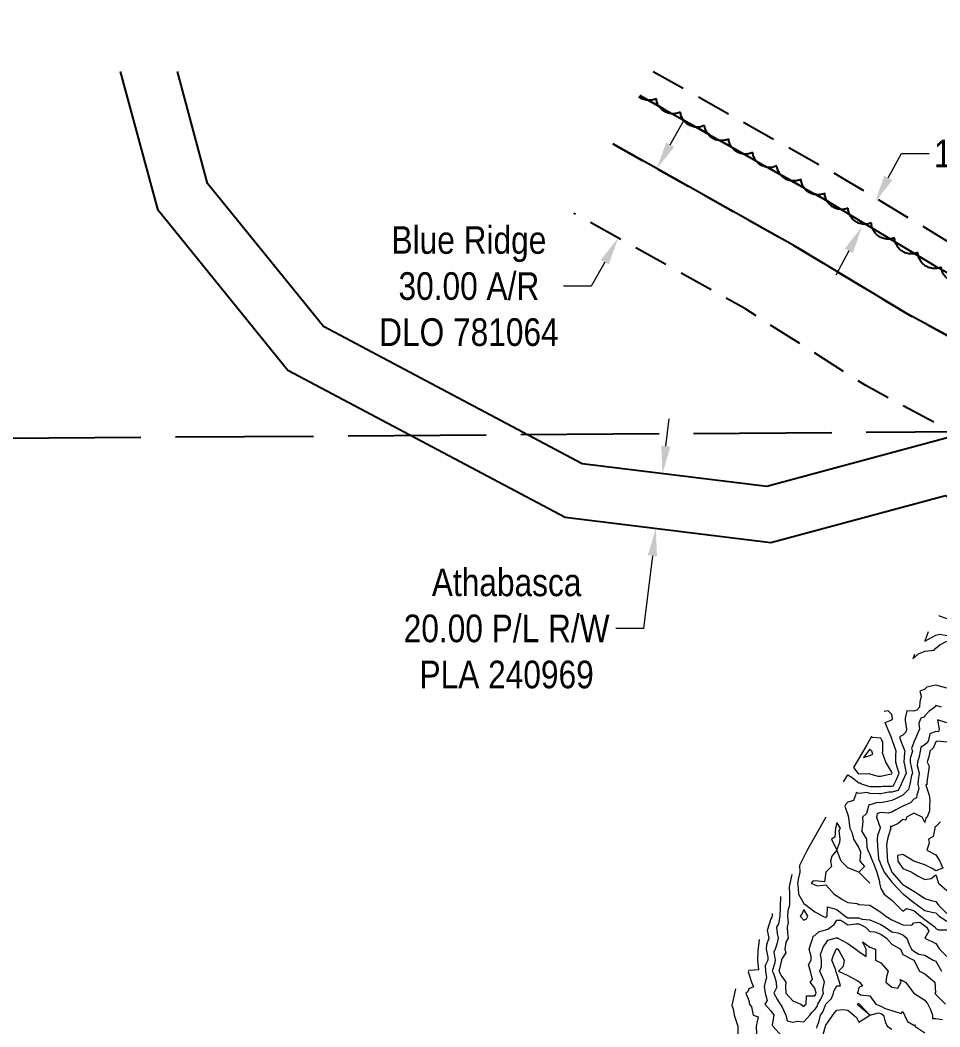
# Model space of a CAD drawing. Extents: x 532589 to 538856, y 6045658 to 6049082.
# Drawn here: x 533380.6 to 533713.4, y 6047334.4 to 6047698.8 of the extents above; entities that cross this region are included whole.
import ezdxf

# ---------------------------------------------------------------- set-up
doc = ezdxf.new("R2010")
doc.units = 0
doc.header["$LTSCALE"] = 5
doc.header["$PDSIZE"] = 0.5
for name, pattern in [('0', [1, 1, 0]), ('foc-ACCESSROAD', [3.75, 2.5, -1.25]), ('foc-UNSURVEYED', [12.5, 10, -2.5])]:
    doc.linetypes.add(name, pattern=pattern)
doc.layers.get('Defpoints').update_dxf_attribs({"color": 9})
for name, color, linetype in [('C-AR', 13, 'foc-ACCESSROAD'), ('C-RW', 13, 'Continuous'), ('F-AR', 190, 'foc-ACCESSROAD'), ('F-RW', 190, 'Continuous'), ('L-USEC', 7, 'foc-UNSURVEYED'), ('T-BUSH', 110, '0')]:
    doc.layers.add(name, color=color, linetype=linetype)
for name, color, linetype, lineweight in [('C-AR-T', 13, 'Continuous', 9), ('F-AR-T', 190, 'Continuous', 9), ('F-RW-T', 190, 'Continuous', 9)]:
    doc.layers.add(name, color=color, linetype=linetype, lineweight=lineweight)
doc.layers.add('C-TOPO-MAJR', color=7, linetype='Continuous', lineweight=15, true_color=0xd3aa5f)
doc.layers.add('C-TOPO-MINR', color=7, linetype='Continuous', lineweight=13, true_color=0xe9d5af)
doc.styles.add('80CG', font='ARIALN.TTF', dxfattribs={"height": 10})
doc.dimstyles.new('Compass 5 000', dxfattribs={"dimscale": 5, "dimtxt": 9, "dimasz": 2, "dimexe": 0.2, "dimexo": 0.0625, "dimgap": 0.5, "dimtad": 0, "dimtih": 1, "dimtoh": 1, "dimzin": 0, "dimdsep": 46, "dimtxsty": '80CG', "dimcen": 0.1, "dimse1": 1, "dimse2": 1, "dimclrd": 256, "dimclrt": 256, "dimaunit": 1, "dimadec": 4, "dimazin": 0, "dimtfac": 0.06, "dimtofl": 0, "dimtmove": 0, "dimatfit": 1, "dimfxl": 0.2, "dimtolj": 1, "dimtzin": 0, "dimlwd": -1, "dimarcsym": 0})

# ---------------------------------------------------------------- blocks, each defined once
blk = doc.blocks.new('*D548')
at = {"layer": 'Defpoints', "color": 0, "transparency": 16777216}
for p in [(533634.98, 6047631.56), (533596.99, 6047619.94), (533621.03, 6047606.53)]:
    blk.add_point(p, dxfattribs=at)
at = {"layer": 'F-AR-T', "transparency": 16777216}
for p, q in [((533615.82, 6047653.7), (533620.69, 6047662.43)), ((533592.12, 6047611.2), (533587.25, 6047602.47)), ((533587.25, 6047602.47), (533577.25, 6047602.47))]:
    blk.add_line(p, q, dxfattribs=at)
for points in [[(533614.36, 6047654.51), (533617.27, 6047652.89), (533610.95, 6047644.97)], [(533590.66, 6047612.01), (533593.58, 6047610.39), (533596.99, 6047619.94)]]:
    blk.add_solid(points, dxfattribs=at)
at = {"layer": 'F-AR-T', "transparency": 16777216, "insert": (533542.98, 6047602.47), "char_height": 10, "attachment_point": 5, "style": '80CG'}
blk.add_mtext('\\A1;Blue Ridge\\P30.00 A/R\\PDLO 781064', dxfattribs=at)
blk = doc.blocks.new('*D549')
at = {"layer": 'C-AR-T', "transparency": 16777216}
for p, q in [((533694.72, 6047641.67), (533699.47, 6047650.47)), ((533699.47, 6047650.47), (533709.47, 6047650.47)), ((533680.45, 6047615.28), (533675.7, 6047606.48))]:
    blk.add_line(p, q, dxfattribs=at)
for points in [[(533693.25, 6047642.46), (533696.18, 6047640.88), (533689.96, 6047632.87)], [(533678.99, 6047616.07), (533681.92, 6047614.48), (533685.21, 6047624.07)]]:
    blk.add_solid(points, dxfattribs=at)
at = {"layer": 'Defpoints', "color": 0, "transparency": 16777216}
for p in [(533685.21, 6047624.07), (533752.67, 6047598.99), (533747.92, 6047590.19)]:
    blk.add_point(p, dxfattribs=at)
at = {"layer": 'C-AR-T', "transparency": 16777216, "insert": (533748.55, 6047650.47), "char_height": 10, "attachment_point": 5, "style": '80CG'}
blk.add_mtext('\\A1;Murphy\\P10.00 P/L R/W\\PLOC 210720', dxfattribs=at)
blk = doc.blocks.new('*D569')
at = {"layer": 'Defpoints', "color": 0, "transparency": 16777216}
for p in [(533621.93, 6047533.57), (533610.6, 6047514.83), (533619.5, 6047513.74)]:
    blk.add_point(p, dxfattribs=at)
at = {"layer": 'F-RW-T', "transparency": 16777216}
for p, q in [((533614.23, 6047544.59), (533615.45, 6047554.51)), ((533609.39, 6047504.9), (533606.17, 6047478.56)), ((533606.17, 6047478.56), (533596.17, 6047478.56))]:
    blk.add_line(p, q, dxfattribs=at)
for points in [[(533612.58, 6047544.79), (533615.89, 6047544.39), (533613.02, 6047534.66)], [(533607.73, 6047505.11), (533611.04, 6047504.7), (533610.6, 6047514.83)]]:
    blk.add_solid(points, dxfattribs=at)
at = {"layer": 'F-RW-T', "transparency": 16777216, "insert": (533556.63, 6047478.56), "char_height": 10, "attachment_point": 5, "style": '80CG'}
blk.add_mtext('\\A1;Athabasca\\P20.00 P/L R/W\\PPLA 240969', dxfattribs=at)

msp = doc.modelspace()

# ---------------------------------------------------------------- linework, layer by layer
at = {"layer": 'C-AR', "flags": 128}
msp.add_lwpolyline([(533609.668, 6047680.248), (533677.202, 6047642.232), (533716.695, 6047618.429), (533842.242, 6047550.595), (533858.794, 6047541.66), (533938.281, 6047490.705), (533958.751, 6047481.644), (533959.502, 6047481.184), (533985.041, 6047470.006), (534033.186, 6047439.328), (534069.648, 6047414.106), (534110.106, 6047396.314), (534151.14, 6047371.643), (534175.731, 6047358.93), (534206.009, 6047343.276), (534229.673, 6047331.043), (534224.752, 6047322.326), (534206.095, 6047331.972), (534175.816, 6047347.625), (534146.261, 6047362.904), (534105.496, 6047387.414), (534064.745, 6047405.334), (534038.605, 6047423.417), (534027.628, 6047431.01), (534026.239, 6047431.906), (534025.856, 6047432.153), (533982.143, 6047460.35), (533979.375, 6047461.576), (533954.618, 6047472.534), (533953.061, 6047473.224), (533933.529, 6047481.869), (533853.706, 6047533.04), (533821.464, 6047550.45), (533711.823, 6047609.692), (533672.166, 6047633.588), (533604.796, 6047671.512)], dxfattribs=at)
at = {"layer": 'C-RW'}
msp.add_lwpolyline([(533604.796, 6047671.512), (533672.166, 6047633.588), (533711.823, 6047609.692), (533821.463, 6047550.451), (533853.706, 6047533.04), (533933.529, 6047481.869), (533953.061, 6047473.224), (533954.618, 6047472.534), (533979.375, 6047461.576), (533982.143, 6047460.35), (534025.856, 6047432.155), (534026.239, 6047431.906), (534014.857, 6047415.44), (533972.611, 6047442.691), (533924.029, 6047464.201), (533843.539, 6047515.8), (533779.923, 6047550.162), (533701.792, 6047592.375), (533661.987, 6047616.361), (533595.053, 6047654.04)], dxfattribs=at)
at = {"layer": 'C-TOPO-MAJR', "color": 9, "true_color": 0xbfbfbf, "flags": 128}
for points, elevation in [([(533715.937, 6047457.026), (533711.956, 6047458.112), (533708.677, 6047457.409), (533707.974, 6047456.618), (533706.164, 6047455.94), (533706.647, 6047454.13), (533706.087, 6047452.035), (533705.983, 6047450.149), (533705.113, 6047449.029), (533703.992, 6047448.656), (533701.396, 6047448.764), (533700.848, 6047446.167), (533700.895, 6047445.283), (533701.338, 6047442.185), (533701.083, 6047441.113), (533700.011, 6047440.041), (533698.816, 6047439.398), (533699.126, 6047438.204), (533700.011, 6047436.032), (533700.697, 6047434.222), (533700.549, 6047433.684), (533700.352, 6047430.24), (533700.453, 6047429.798), (533701.182, 6047426.259), (533700.011, 6047423.604), (533699.389, 6047422.277), (533698.316, 6047419.99), (533696.029, 6047419.371), (533694.953, 6047419.371), (533692.047, 6047418.809), (533691.534, 6047418.809), (533688.066, 6047418.917), (533687.161, 6047419.2), (533684.084, 6047418.893), (533683.088, 6047419.291), (533682.889, 6047418.295), (533682.093, 6047416.305), (533680.102, 6047415.761), (533679.344, 6047415.072), (533678.965, 6047414.314), (533680.102, 6047411.129), (533680.324, 6047410.332), (533680.312, 6047410.122), (533680.826, 6047406.351), (533681.55, 6047404.903), (533682.093, 6047402.369), (533684.084, 6047399.273), (533684.379, 6047398.387), (533684.653, 6047397.818), (533684.391, 6047394.406), (533686.075, 6047392.415), (533684.084, 6047390.424), (533688.066, 6047386.442), (533684.084, 6047390.424), (533680.102, 6047392.016), (533677.713, 6047394.406), (533676.121, 6047398.387), (533677.207, 6047401.282), (533677.316, 6047402.369), (533677.006, 6047405.465), (533677.449, 6047406.351), (533676.121, 6047408.341), (533675.758, 6047406.713), (533675.623, 6047406.351), (533675.418, 6047403.072), (533674.13, 6047402.369), (533676.121, 6047398.387), (533674.351, 6047396.175), (533673.847, 6047394.406), (533674.13, 6047392.415), (533672.139, 6047390.424), (533671.696, 6047386.885), (533668.157, 6047387.239), (533667.433, 6047387.167), (533666.829, 6047386.442), (533668.157, 6047385.778), (533669.154, 6047385.446), (533672.139, 6047385.873), (533675.125, 6047382.461), (533676.121, 6047381.796), (533678.112, 6047380.47), (533680.102, 6047379.475), (533683.515, 6047379.048), (533684.084, 6047378.745), (533688.066, 6047378.479), (533692.047, 6047375.919), (533693.857, 6047374.497), (533696.029, 6047373.17), (533698.419, 6047372.108), (533700.011, 6047371.4), (533703.289, 6047371.219), (533703.992, 6047372.01), (533706.205, 6047372.285), (533707.974, 6047370.984), (533708.586, 6047370.516), (533709.421, 6047369.068), (533707.974, 6047366.534), (533711.956, 6047364.543), (533713.223, 6047362.552), (533715.937, 6047359.837)], 855), ([(533647.983, 6047366.003), (533647.546, 6047361.849), (533647.365, 6047358.571), (533647.751, 6047355.087), (533644.267, 6047354.855), (533644.046, 6047354.367), (533644.267, 6047353.593), (533645.263, 6047350.607), (533645.975, 6047348.899), (533644.267, 6047348.218), (533643.848, 6047347.045), (533643.129, 6047346.626), (533644.267, 6047343.971), (533644.552, 6047342.644), (533645.263, 6047341.648), (533645.86, 6047338.662), (533647.651, 6047338.064), (533646.87, 6047334.681), (533647.088, 6047331.86)], 854), ([(533671.202, 6047331.636), (533671.991, 6047334.681), (533672.139, 6047335.079), (533674.699, 6047338.662), (533675.325, 6047339.458), (533676.121, 6047340.472), (533678.112, 6047340.653), (533680.102, 6047340.5), (533682.274, 6047338.662), (533683.179, 6047337.757), (533684.084, 6047336.175), (533688.066, 6047338.662), (533684.084, 6047341.98), (533683.586, 6047342.644), (533683.818, 6047342.91), (533684.084, 6047342.825), (533684.35, 6047342.644), (533688.066, 6047338.662), (533691.163, 6047339.547), (533692.047, 6047339.211), (533693.042, 6047338.662), (533693.64, 6047336.273), (533694.323, 6047334.681), (533696.029, 6047333.595)], 854)]:
    msp.add_lwpolyline(points, dxfattribs=dict(at, elevation=elevation))
at = {"layer": 'C-TOPO-MINR', "color": 254, "true_color": 0xd9d9d9, "flags": 128}
for points, elevation in [([(533713.041, 6047483.45), (533713.112, 6047483.158), (533715.937, 6047482.175)], 854.4), ([(533709.218, 6047477.439), (533707.973, 6047474.038), (533707.974, 6047474.038), (533707.974, 6047474.038), (533707.974, 6047474.038), (533707.975, 6047474.039), (533711.956, 6047476.195), (533713.369, 6047476.607), (533715.937, 6047476.08)], 854.6), ([(533704.241, 6047469.144), (533703.669, 6047467.581), (533705.699, 6047469.488), (533707.974, 6047470.419), (533711.292, 6047470.721), (533711.956, 6047471.505), (533713.35, 6047472.645), (533715.937, 6047474.038)], 854.8), ([(533713.949, 6047450.149), (533711.956, 6047450.719), (533711.706, 6047450.398), (533711.623, 6047450.149), (533709.484, 6047448.639), (533707.974, 6047447.02), (533707.601, 6047446.54), (533706.481, 6047446.167), (533705.802, 6047444.358), (533705.983, 6047442.185), (533705.397, 6047440.78), (533704.324, 6047438.204), (533704.113, 6047438.083), (533703.992, 6047437.407), (533703.108, 6047435.107), (533703.443, 6047434.222), (533702.701, 6047431.532), (533702.627, 6047430.24), (533703.403, 6047426.849), (533703.524, 6047426.259), (533703.154, 6047425.421), (533702.5, 6047422.277), (533702.002, 6047420.286), (533700.011, 6047418.296), (533700.011, 6047418.296), (533700.01, 6047418.295), (533697.356, 6047416.968), (533696.029, 6047416.399), (533694.407, 6047415.936), (533692.047, 6047415.526), (533690.78, 6047415.581), (533688.066, 6047414.782), (533687.647, 6047414.732), (533687.535, 6047414.314), (533686.808, 6047411.59), (533685.412, 6047410.332), (533685.578, 6047408.839), (533685.222, 6047406.351), (533685.08, 6047405.355), (533686.808, 6047402.369), (533686.96, 6047399.493), (533687.328, 6047398.387), (533688.066, 6047396.856), (533689.061, 6047394.406), (533689.742, 6047392.729), (533690.587, 6047390.424), (533691.505, 6047386.985), (533691.528, 6047386.442), (533692.047, 6047384.453), (533693.242, 6047382.461), (533696.029, 6047380.316), (533697.866, 6047378.479), (533700.011, 6047376.334), (533701.278, 6047377.212), (533703.992, 6047376.488), (533706.382, 6047374.497), (533707.974, 6047373.326), (533711.65, 6047370.516), (533711.956, 6047369.985), (533712.95, 6047369.521), (533715.937, 6047369.521)], 855.2), ([(533678.512, 6047423.077), (533680.102, 6047425.647), (533681.693, 6047424.668), (533684.084, 6047422.755), (533684.582, 6047422.775), (533685.279, 6047422.277), (533688.066, 6047421.406), (533688.965, 6047421.378), (533692.047, 6047421.378), (533692.801, 6047421.524), (533696.029, 6047421.524), (533696.622, 6047421.684), (533696.9, 6047422.277), (533697.669, 6047423.917), (533698.726, 6047426.259), (533697.915, 6047428.355), (533697.407, 6047430.24), (533697.504, 6047432.747), (533697.621, 6047434.222), (533696.278, 6047437.954), (533696.177, 6047438.204), (533696.029, 6047438.774), (533694.624, 6047442.185), (533693.64, 6047444.574), (533696.029, 6047445.597), (533696.314, 6047445.882), (533696.264, 6047446.167), (533696.029, 6047447.496), (533694.701, 6047448.821), (533693.272, 6047448.617)], 854.8), ([(533715.937, 6047444.491), (533712.568, 6047445.555), (533713.2, 6047442.185), (533712.904, 6047441.237), (533711.956, 6047441.32), (533709.716, 6047440.444), (533709.301, 6047438.204), (533708.893, 6047437.285), (533707.974, 6047436.498), (533706.526, 6047435.67), (533706.267, 6047434.222), (533705.923, 6047432.292), (533705.266, 6047430.24), (533705.217, 6047429.016), (533705.866, 6047426.259), (533705.503, 6047423.788), (533705.452, 6047422.277), (533705.745, 6047420.525), (533705.041, 6047418.295), (533704.988, 6047417.3), (533703.992, 6047416.873), (533702.757, 6047415.549), (533700.011, 6047414.314), (533700.01, 6047414.314), (533700.01, 6047414.314), (533697.407, 6047412.936), (533696.029, 6047412.074), (533694.636, 6047411.726), (533692.047, 6047411.961), (533690.72, 6047411.659), (533690.489, 6047410.332), (533691.783, 6047406.615), (533691.799, 6047406.351), (533690.781, 6047403.635), (533690.72, 6047402.369), (533690.852, 6047399.582), (533690.909, 6047398.387), (533691.209, 6047395.244), (533691.55, 6047394.406), (533692.047, 6047393.18), (533693.283, 6047390.424), (533696.029, 6047386.804), (533696.347, 6047386.442), (533700.011, 6047382.626), (533700.259, 6047382.461), (533703.992, 6047379.475), (533705.32, 6047378.479), (533707.974, 6047376.488), (533710.463, 6047375.99), (533711.956, 6047375.635), (533713.093, 6047374.497), (533715.937, 6047372.688)], 855.4), ([(533696.157, 6047426.259), (533696.029, 6047426.59), (533693.839, 6047430.24), (533692.659, 6047433.61), (533692.71, 6047434.222), (533692.71, 6047437.541), (533692.426, 6047438.204), (533692.047, 6047438.927), (533689.061, 6047439.199), (533688.694, 6047439.461), (533686.928, 6047436.498), (533682.15, 6047428.307), (533683.686, 6047426.259), (533684.084, 6047425.941), (533687.9, 6047426.093), (533688.066, 6047425.975), (533690.941, 6047425.152), (533692.047, 6047425.152), (533695.745, 6047425.975), (533696.029, 6047425.975), (533696.157, 6047426.259)], 854.6), ([(533715.937, 6047437.445), (533712.374, 6047437.785), (533711.956, 6047437.541), (533710.935, 6047435.243), (533709.743, 6047434.222), (533709.567, 6047432.629), (533708.77, 6047430.24), (533709.466, 6047428.748), (533709.111, 6047426.259), (533708.636, 6047422.939), (533708.768, 6047422.277), (533708.335, 6047421.916), (533709.467, 6047418.295), (533709.812, 6047416.457), (533709.634, 6047414.314), (533709.634, 6047412.654), (533708.858, 6047410.332), (533708.306, 6047410.001), (533707.974, 6047408.342), (533706.979, 6047410.332), (533703.992, 6047411.737), (533703.074, 6047411.251), (533701.338, 6047410.332), (533701.096, 6047409.246), (533700.011, 6047409.414), (533698.28, 6047408.082), (533696.029, 6047406.881), (533695.417, 6047406.963), (533695.65, 6047406.351), (533694.749, 6047403.649), (533694.4, 6047402.369), (533694.118, 6047400.298), (533694.191, 6047398.387), (533694.37, 6047396.065), (533694.497, 6047394.406), (533696.029, 6047390.425), (533696.03, 6047390.424), (533696.032, 6047390.421), (533699.533, 6047386.442), (533700.011, 6047385.944), (533701.504, 6047384.949), (533703.992, 6047383.567), (533705.652, 6047382.461), (533707.974, 6047380.821), (533710.296, 6047380.138), (533711.956, 6047379.806), (533712.904, 6047378.479), (533715.937, 6047375.445)], 855.6), ([(533688.79, 6047434.222), (533688.066, 6047434.981), (533685.79, 6047431.946), (533688.066, 6047432.629), (533689.128, 6047433.16), (533688.79, 6047434.222)], 854.4), ([(533672.141, 6047410.335), (533672.14, 6047410.333), (533672.139, 6047410.332), (533672.139, 6047410.332), (533672.139, 6047410.331), (533672.139, 6047410.331), (533665.313, 6047398.102), (533662.583, 6047392.813), (533662.666, 6047390.424), (533662.302, 6047388.316), (533661.9, 6047386.442), (533662.105, 6047384.531), (533662.185, 6047382.461), (533664.176, 6047379.009), (533664.971, 6047378.479), (533668.157, 6047376.029), (533671.001, 6047374.497), (533672.139, 6047374.029), (533672.414, 6047374.222), (533672.582, 6047374.497), (533672.768, 6047377.85), (533676.121, 6047376.947), (533679.155, 6047374.497), (533680.102, 6047373.875), (533680.671, 6047373.929), (533684.084, 6047373.929), (533685.19, 6047373.392), (533688.066, 6047373.104), (533690.388, 6047372.175), (533692.047, 6047371.511), (533693.579, 6047370.516), (533696.029, 6047368.839), (533698.152, 6047368.392), (533700.011, 6047367.746), (533701.478, 6047366.534), (533702.334, 6047364.21), (533703.127, 6047362.552), (533703.992, 6047361.756), (533705.802, 6047360.743), (533707.974, 6047360.408), (533710.96, 6047358.571), (533711.956, 6047358.151), (533713.947, 6047354.589)], 854.8), ([(533713.681, 6047408.606), (533711.956, 6047406.882), (533711.624, 6047406.682), (533711.557, 6047406.351), (533710.96, 6047403.364), (533709.301, 6047402.369), (533709.467, 6047400.876), (533708.639, 6047398.387), (533711.956, 6047396.729), (533713.35, 6047394.406), (533714.489, 6047391.872), (533711.956, 6047390.921), (533710.627, 6047391.752), (533707.974, 6047393.08), (533703.994, 6047394.404), (533703.992, 6047394.401), (533703.992, 6047394.406), (533700.011, 6047396.856), (533698.02, 6047396.396), (533698.241, 6047394.406), (533700.011, 6047391.751), (533703.196, 6047390.424), (533703.992, 6047389.926), (533705.321, 6047389.096), (533707.974, 6047387.768), (533710.251, 6047388.147), (533711.956, 6047389.428), (533712.874, 6047386.442), (533715.937, 6047383.788)], 855.8), ([(533659.775, 6047389.586), (533658.92, 6047385.168), (533659.033, 6047382.461), (533659.033, 6047379.64), (533658.982, 6047378.479), (533658.336, 6047376.355), (533658.272, 6047374.497), (533658.509, 6047372.2), (533658.108, 6047370.516), (533658.308, 6047368.42), (533658.488, 6047366.534), (533657.706, 6047365.041), (533657.244, 6047362.552), (533657.606, 6047361.159), (533656.212, 6047359.068), (533656.075, 6047358.708), (533656.099, 6047358.571), (533655.379, 6047355.422), (533655.126, 6047354.589), (533656.212, 6047352.703), (533657.687, 6047350.607), (533657.54, 6047349.28), (533657.706, 6047346.626), (533660.194, 6047343.781), (533663.089, 6047342.644), (533664.176, 6047341.791), (533664.561, 6047342.258), (533664.972, 6047342.644), (533665.171, 6047345.63), (533668.157, 6047345.63), (533668.519, 6047346.263), (533668.688, 6047346.626), (533668.157, 6047348.395), (533666.498, 6047350.607), (533667.252, 6047351.512), (533666.593, 6047354.589), (533665.852, 6047356.894), (533666.83, 6047358.571), (533666.83, 6047359.898), (533666.049, 6047362.552), (533666.599, 6047364.11), (533667.455, 6047366.534), (533667.494, 6047367.197), (533668.157, 6047367.452), (533669.75, 6047368.923), (533672.139, 6047369.52), (533672.905, 6047369.749), (533673.799, 6047370.516), (533675.16, 6047371.476), (533676.121, 6047373.049), (533677.569, 6047373.049), (533680.102, 6047371.386), (533682.946, 6047371.653), (533684.084, 6047371.653), (533686.426, 6047370.516), (533688.066, 6047368.876), (533689.808, 6047368.774), (533692.047, 6047368.027), (533694.038, 6047366.534), (533696.029, 6047364.294), (533699.126, 6047362.552), (533700.011, 6047360.561), (533703.987, 6047358.575), (533703.992, 6047358.571), (533703.993, 6047358.571), (533703.994, 6047358.569), (533705.984, 6047354.589), (533707.974, 6047353.634), (533711.577, 6047350.607), (533711.757, 6047346.824), (533711.624, 6047346.626), (533711.956, 6047346.128), (533715.44, 6047342.644)], 854.6), ([(533655.753, 6047381.542), (533655.623, 6047377.889), (533655.501, 6047374.497), (533655.006, 6047371.722), (533654.317, 6047370.516), (533654.536, 6047368.21), (533654.885, 6047366.534), (533654.427, 6047364.337), (533653.747, 6047362.552), (533653.329, 6047361.454), (533653.823, 6047358.571), (533653.527, 6047357.274), (533652.713, 6047354.589), (533653.369, 6047353.451), (533654.117, 6047350.607), (533654.339, 6047348.499), (533653.317, 6047346.626), (533654.621, 6047344.236), (533655.644, 6047342.644), (533656.212, 6047341.759), (533657.679, 6047338.662), (533658.117, 6047336.585), (533660.194, 6047336.147), (533661.936, 6047336.422), (533664.176, 6047336.273), (533666.284, 6047338.662), (533667.13, 6047339.69), (533668.157, 6047340.653), (533668.974, 6047341.827), (533669.295, 6047342.644), (533670.329, 6047344.454), (533671.343, 6047346.626), (533671.002, 6047347.763), (533671.671, 6047350.607), (533671.415, 6047351.331), (533669.949, 6047354.589), (533670.517, 6047356.211), (533670.517, 6047358.571), (533670.148, 6047360.561), (533670.894, 6047362.552), (533671.234, 6047363.457), (533672.139, 6047364.543), (533672.905, 6047365.768), (533675.458, 6047366.534), (533675.968, 6047366.687), (533676.121, 6047366.818), (533676.452, 6047366.534), (533680.102, 6047364.543), (533683.022, 6047362.552), (533684.084, 6047361.714), (533686.739, 6047359.897), (533686.739, 6047362.552), (533685.409, 6047365.209), (533688.066, 6047363.216), (533690.057, 6047362.552), (533690.057, 6047360.561), (533690.057, 6047358.571), (533692.047, 6047357.575), (533694.702, 6047354.589), (533694.037, 6047352.599), (533693.857, 6047350.607), (533696.029, 6047348.769), (533698.201, 6047348.436), (533699.443, 6047350.607), (533699.016, 6047351.602), (533700.011, 6047351.049), (533701.005, 6047350.607), (533703.983, 6047346.635), (533703.99, 6047346.626), (533703.992, 6047346.625), (533703.994, 6047346.624), (533707.974, 6047344.066), (533709.08, 6047342.644), (533709.965, 6047340.653), (533710.784, 6047338.662), (533710.711, 6047337.418), (533711.956, 6047337.418), (533714.39, 6047337.114)], 854.4), ([(533652.69, 6047375.417), (533652.673, 6047374.94), (533652.658, 6047374.497), (533652.593, 6047374.135), (533652.231, 6047373.501), (533650.951, 6047369.236), (533651.538, 6047366.534), (533650.689, 6047364.094), (533650.583, 6047362.552), (533651.192, 6047359.609), (533651.145, 6047358.571), (533650.24, 6047356.579), (533650.357, 6047354.589), (533650.72, 6047352.118), (533650.24, 6047350.607), (533649.813, 6047349.043), (533650.18, 6047346.626), (533650.903, 6047343.971), (533650.107, 6047342.644), (533652.231, 6047340.193), (533653.336, 6047338.662), (533652.762, 6047335.212), (533652.955, 6047334.681), (533656.212, 6047331.097)], 854.2), ([(533665.095, 6047373.578), (533665.669, 6047374.497), (533664.176, 6047376.888), (533663.429, 6047375.244), (533662.848, 6047374.497), (533664.176, 6047373.004), (533665.095, 6047373.578)], 854.8), ([(533668.86, 6047333.978), (533669.042, 6047334.681), (533669.563, 6047336.086), (533670.235, 6047338.662), (533671.016, 6047339.785), (533672.139, 6047342.643), (533672.139, 6047342.644), (533672.139, 6047342.644), (533674.13, 6047344.635), (533674.927, 6047346.626), (533675.125, 6047347.621), (533676.121, 6047349.28), (533677.448, 6047349.28), (533677.116, 6047350.607), (533676.121, 6047353.593), (533675.723, 6047354.589), (533675.723, 6047354.987), (533674.247, 6047358.571), (533674.736, 6047359.956), (533675.872, 6047362.552), (533675.968, 6047362.705), (533676.121, 6047362.751), (533676.519, 6047362.552), (533676.917, 6047361.756), (533678.775, 6047358.571), (533678.396, 6047356.295), (533676.689, 6047354.589), (533680.102, 6047352.996), (533683.515, 6047351.176), (533684.084, 6047350.841), (533684.283, 6047350.607), (533685.412, 6047349.279), (533684.084, 6047348.619), (533683.685, 6047347.024), (533683.514, 6047346.626), (533684.084, 6047346.444), (533684.654, 6047346.056), (533688.066, 6047345.631), (533690.237, 6047342.644), (533692.047, 6047341.957), (533693.579, 6047341.113), (533696.029, 6047340.339), (533699.398, 6047339.275), (533700.011, 6047339.99), (533700.58, 6047338.662), (533701.717, 6047336.387), (533703.992, 6047334.987), (533704.435, 6047335.123), (533704.391, 6047334.681), (533707.974, 6047332.292)], 854.2), ([(533639.489, 6047348.217), (533638.074, 6047342.201), (533638.579, 6047340.937), (533638.959, 6047338.662), (533640.286, 6047334.681), (533640.286, 6047334.681), (533640.287, 6047334.681), (533640.286, 6047334.68), (533640.286, 6047330.699)], 853.8)]:
    msp.add_lwpolyline(points, dxfattribs=dict(at, elevation=elevation))
at = {"layer": 'F-AR', "flags": 128}
for points in [[(533595.053, 6047654.039), (533662.094, 6047616.301), (533701.809, 6047592.363), (533779.909, 6047550.162), (533843.543, 6047515.792), (533924.026, 6047464.198), (533972.611, 6047442.691), (534014.857, 6047415.44), (534016.512, 6047414.373), (534027.223, 6047406.964), (534054.939, 6047387.792), (534096.279, 6047369.612), (534136.503, 6047345.427), (534175.987, 6047325.015), (534206.265, 6047309.362), (534222.883, 6047300.77), (534358.589, 6047221.816), (534361.025, 6047220.519)], [(534346.929, 6047194.048), (534343.994, 6047195.61), (534208.446, 6047274.471), (534206.521, 6047275.466), (534176.243, 6047291.119), (534121.874, 6047319.227), (534082.46, 6047342.926), (534040.237, 6047361.493), (533999.849, 6047389.433), (533958.326, 6047416.215), (533909.78, 6047437.705), (533828.302, 6047489.938), (533717.611, 6047549.73), (533686.605, 6047566.488), (533642.784, 6047594.4), (533581.006, 6047628.85)]]:
    msp.add_lwpolyline(points, dxfattribs=at)
at = {"layer": 'F-RW', "elevation": -854.8, "flags": 128}
msp.add_lwpolyline([(533416.836, 6047680.248), (533430.242, 6047630.338), (533477.429, 6047572.14), (533577.835, 6047518.832), (533652.205, 6047509.747), (533715.436, 6047526.731), (533963.741, 6047383.49), (533977.078, 6047404.168), (533959.182, 6047415.711), (533910.661, 6047437.19), (533829.224, 6047489.396), (533719.692, 6047548.562), (533650.773, 6047530.05), (533583.933, 6047538.216), (533490.388, 6047587.881), (533448.436, 6047639.622), (533437.524, 6047680.248)], dxfattribs=at)
at = {"layer": 'L-USEC'}
msp.add_line((534174.266, 6047552.918), (533369.596, 6047547.33), dxfattribs=at)
at = {"layer": 'T-BUSH', "flags": 128}
msp.add_lwpolyline([(534370.365, 6047238.059, -0.2666011), (534366.801, 6047242.974, -0.5205671), (534358.057, 6047247.805, -0.5205671), (534349.313, 6047252.635, -0.5205671), (534340.568, 6047257.465, -0.5205671), (534331.824, 6047262.296, -0.5205671), (534323.08, 6047267.126, -0.5205671), (534314.335, 6047271.956, -0.5205671), (534305.591, 6047276.786, -0.5205671), (534296.91, 6047281.729, -0.5205671), (534288.276, 6047286.752, -0.5205671), (534279.641, 6047291.776, -0.5205671), (534271.006, 6047296.799, -0.5205671), (534262.371, 6047301.823, -0.5205671), (534253.737, 6047306.846, -0.5205671), (534245.102, 6047311.87, -0.5205671), (534236.467, 6047316.893, -0.5205671), (534227.723, 6047321.719, -0.5205671), (534218.849, 6047326.306, -0.5205671), (534209.975, 6047330.894, -0.5205671), (534201.101, 6047335.482, -0.5205671), (534192.227, 6047340.069, -0.5205671), (534183.353, 6047344.657, -0.5205671), (534174.479, 6047349.245, -0.5205671), (534165.605, 6047353.833, -0.5205671), (534160.094, 6047359.455, -0.5205671), (534164.852, 6047368.239, -0.5205671), (534169.61, 6047377.023, -0.5205671), (534174.368, 6047385.807, -0.5205671), (534179.149, 6047394.578, -0.5205671), (534184.453, 6047403.043, -0.5205671), (534189.758, 6047411.508, -0.5205671), (534195.062, 6047419.973, -0.5205671), (534199.956, 6047428.678, -0.5205671), (534204.736, 6047437.45, -0.5205671), (534209.516, 6047446.222, -0.5205671), (534214.296, 6047454.994, -0.5205671), (534219.076, 6047463.766, -0.5205671), (534223.856, 6047472.538, -0.5205671), (534228.636, 6047481.31, -0.5205671), (534233.416, 6047490.081, -0.5205671), (534238.196, 6047498.853, -0.5205671), (534242.976, 6047507.625, -0.5205671), (534247.756, 6047516.397, -0.5205671), (534252.536, 6047525.169, -0.5205671), (534253.968, 6047533.902, -0.5205671), (534245.252, 6047538.783, -0.5205671), (534236.536, 6047543.664, -0.5205671), (534227.82, 6047548.544, -0.5205671), (534219.103, 6047553.425, -0.5205671), (534210.387, 6047558.305, -0.5205671), (534201.67, 6047563.186, -0.5205671), (534192.954, 6047568.066, -0.5205671), (534184.238, 6047572.947, -0.5205671), (534175.521, 6047577.828, -0.5205671), (534166.805, 6047582.708, -0.5205671), (534158.089, 6047587.589, -0.5205671), (534149.372, 6047592.469, -0.5205671), (534140.656, 6047597.35, -0.5205671), (534131.94, 6047602.23, -0.5205671), (534123.223, 6047607.111, -0.5205671), (534114.507, 6047611.991, -0.5205671), (534105.79, 6047616.872, -0.5205671), (534097.074, 6047621.752, -0.5205671), (534088.358, 6047626.633, -0.5205671), (534079.641, 6047631.514, -0.5205671), (534070.925, 6047636.394, -0.5205671), (534062.209, 6047641.275, -0.5205671), (534053.492, 6047646.155, -0.5205671), (534046.48, 6047641.502, -0.5205671), (534041.493, 6047632.846, -0.5205671), (534036.507, 6047624.19, -0.5205671), (534031.52, 6047615.534, -0.5205671), (534026.533, 6047606.878, -0.5205671), (534021.547, 6047598.222, -0.5205671), (534016.56, 6047589.566, -0.5205671), (534011.573, 6047580.91, -0.5205671), (534006.587, 6047572.254, -0.5205671), (534001.6, 6047563.598, -0.5205671), (533996.613, 6047554.941, -0.5205671), (533991.626, 6047546.285, -0.5205671), (533986.64, 6047537.629, -0.5205671), (533981.653, 6047528.973, -0.5205671), (533976.666, 6047520.317, -0.5205671), (533971.68, 6047511.661, -0.5205671), (533966.129, 6047503.637, -0.5205671), (533956.884, 6047500.615, -0.5205671), (533947.44, 6047503.58, -0.5205671), (533939.065, 6047509.027, -0.5205671), (533930.691, 6047514.473, -0.5205671), (533922.317, 6047519.92, -0.5205671), (533913.595, 6047524.022, -0.5205671), (533907.796, 6047516, -0.5205671), (533902.378, 6047507.608, -0.5205671), (533895.661, 6047504.587, -0.5205671), (533887.006, 6047509.577, -0.5205671), (533878.352, 6047514.567, -0.5205671), (533869.697, 6047519.556, -0.5205671), (533861.043, 6047524.546, -0.5205671), (533852.389, 6047529.535, -0.5205671), (533843.734, 6047534.525, -0.5205671), (533835.08, 6047539.515, -0.5205671), (533826.425, 6047544.504, -0.5205671), (533817.771, 6047549.494, -0.5205671), (533809.117, 6047554.483, -0.5205671), (533800.462, 6047559.473, -0.5205671), (533791.808, 6047564.463, -0.5205671), (533783.153, 6047569.452, -0.5205671), (533774.499, 6047574.442, -0.5205671), (533765.845, 6047579.431, -0.5205671), (533757.19, 6047584.421, -0.5205671), (533748.536, 6047589.411, -0.5205671), (533739.881, 6047594.4, -0.5205671), (533731.227, 6047599.39, -0.5205671), (533722.573, 6047604.379, -0.5205671), (533713.918, 6047609.369, -0.5205671), (533705.433, 6047614.638, -0.5205671), (533697.007, 6047620.005, -0.5205671), (533688.582, 6047625.371, -0.5205671), (533680.156, 6047630.738, -0.5205671), (533671.73, 6047636.105, -0.5205671), (533663.132, 6047641.182, -0.5205671), (533654.407, 6047646.047, -0.5205671), (533645.682, 6047650.912, -0.5205671), (533636.957, 6047655.777, -0.5205671), (533628.232, 6047660.643, -0.5205671), (533619.507, 6047665.508, -0.5205671), (533610.782, 6047670.373, -0.2793172), (533604.49, 6047670.963, -0.2793172)], format="xyb", dxfattribs=at)

# ---------------------------------------------------------------- dimensions: what is measured, and where the dimension line sits
at = {"layer": 'C-AR-T', "color": 3}
dim = msp.add_linear_dim(base=(533685.206, 6047624.073), p1=(533752.67, 6047598.991), p2=(533747.915, 6047590.19), angle=241.61667, text='Murphy\\P10.00 P/L R/W\\PLOC 210720', dimstyle='Compass 5 000', dxfattribs=at)
dim.commit()
dim.dimension.update_dxf_attribs({"geometry": '*D549', "text_midpoint": (533748.555, 6047650.47), "dimtype": 161})
at = {"layer": 'F-AR-T', "color": 3}
dim = msp.add_linear_dim(base=(533596.99, 6047619.936), p1=(533634.984, 6047631.562), p2=(533621.027, 6047606.532), angle=240.85457, text='Blue Ridge\\P30.00 A/R\\PDLO 781064', dimstyle='Compass 5 000', dxfattribs=at)
dim.commit()
dim.dimension.update_dxf_attribs({"geometry": '*D548', "text_midpoint": (533542.979, 6047602.469), "dimtype": 161})
at = {"layer": 'F-RW-T', "color": 3}
dim = msp.add_linear_dim(base=(533610.599, 6047514.83, -854.8), p1=(533621.926, 6047533.574, -854.8), p2=(533619.503, 6047513.742, -854.8), angle=263.03517, text='Athabasca\\P20.00 P/L R/W\\PPLA 240969', dimstyle='Compass 5 000', dxfattribs=at)
dim.commit()
dim.dimension.update_dxf_attribs({"geometry": '*D569', "text_midpoint": (533556.629, 6047478.563, -854.8), "dimtype": 161})

doc.saveas('drawing.dxf')
